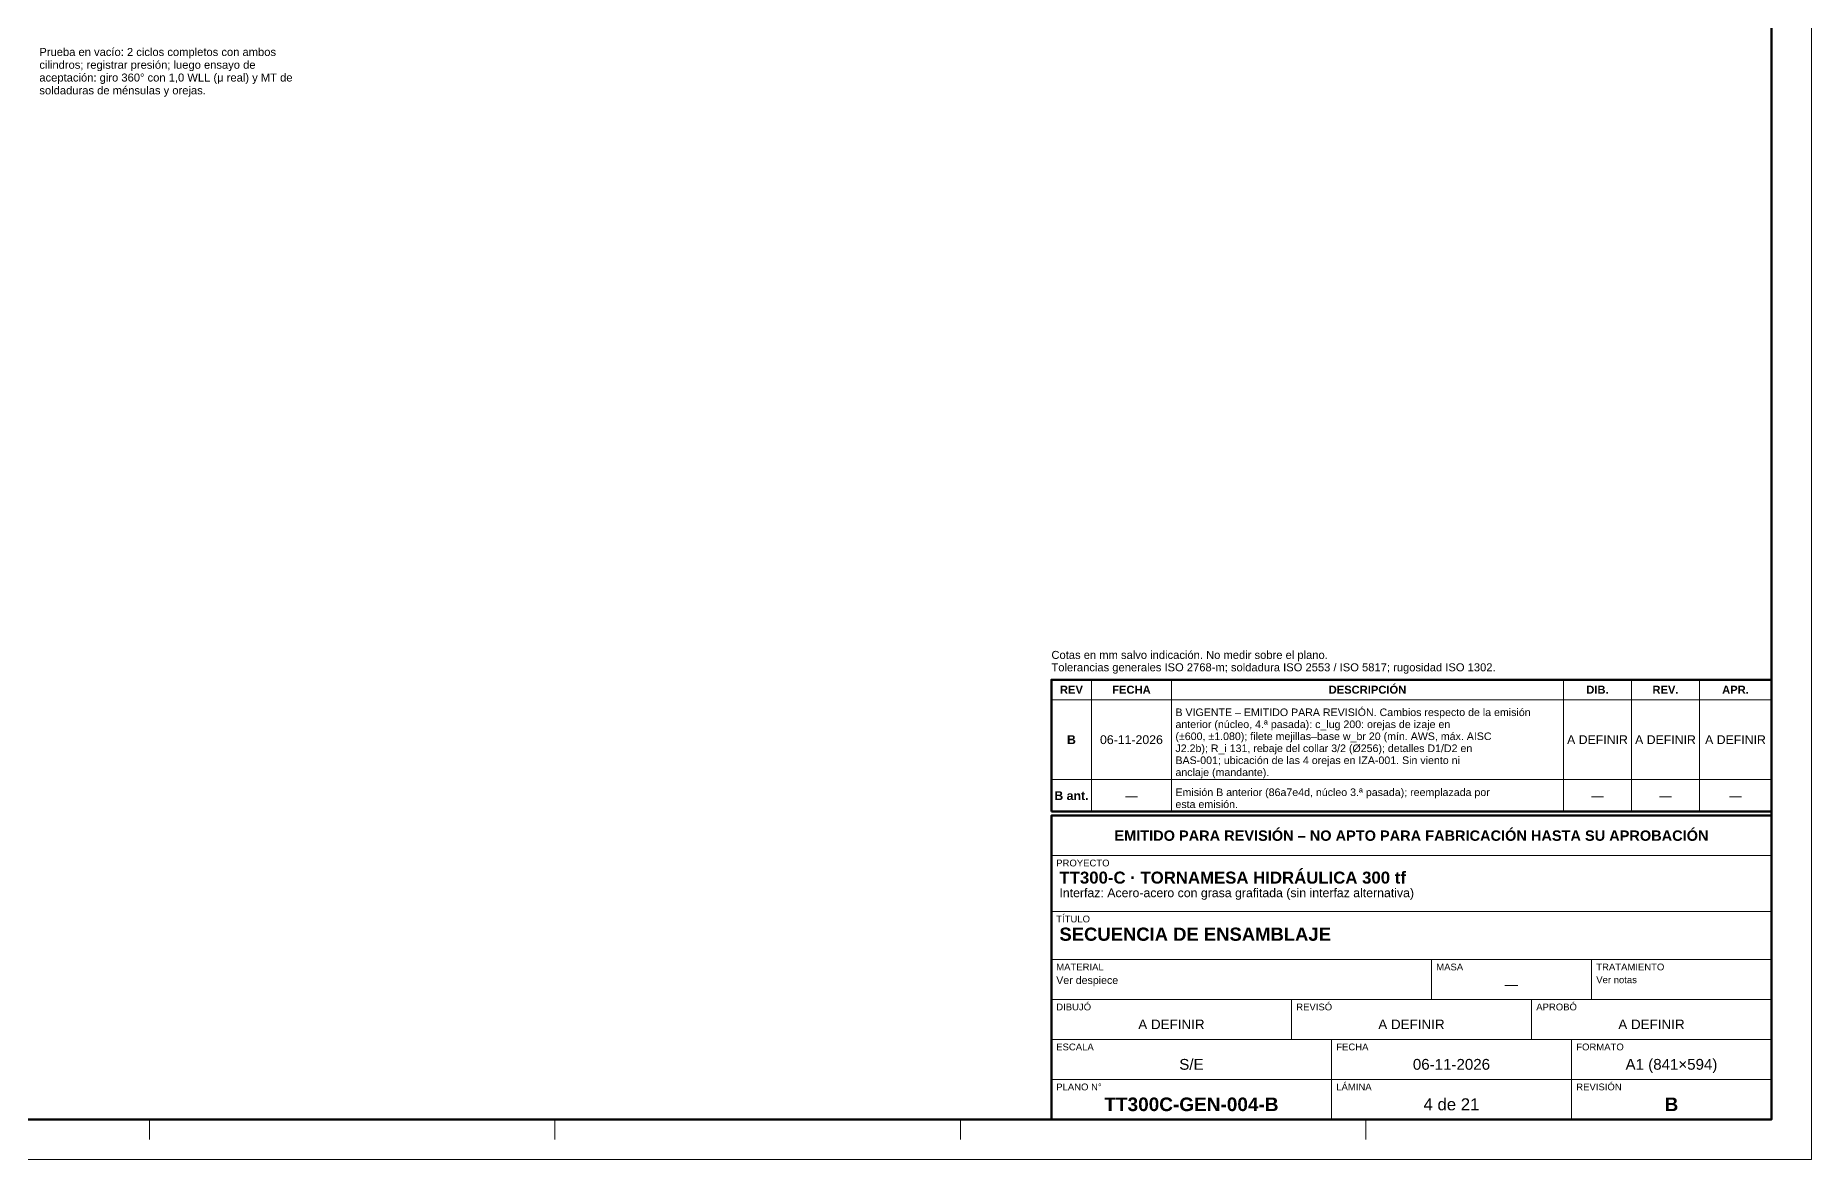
# Model space of a CAD drawing. Header units: millimetres. Extents: x 0 to 841, y 0 to 594.
# Drawn here: x 397 to 841, y 0 to 281.1 of the extents above; entities that cross this region are included whole.
import ezdxf
from ezdxf.enums import TextEntityAlignment as Align

# ---------------------------------------------------------------- set-up
doc = ezdxf.new("R2010")
doc.units = ezdxf.units.MM
for name, color, linetype, lineweight in [('FINA', 7, 'CONTINUOUS', 18), ('MARCO', 7, 'CONTINUOUS', 70), ('TXT', 7, 'CONTINUOUS', 25)]:
    doc.layers.add(name, color=color, linetype=linetype, lineweight=lineweight)
doc.styles.add('STD', font='LiberationSans-Regular.ttf')
doc.styles.add('STDB', font='LiberationSans-Bold.ttf')

msp = doc.modelspace()

# ---------------------------------------------------------------- linework, layer by layer
at = {"layer": 'FINA'}
for p, q in [((661, 87), (661, 120)), ((681, 87), (681, 120)), ((779, 87), (779, 120)), ((796, 87), (796, 120)), ((813, 87), (813, 120)), ((651, 115), (831, 115)), ((651, 95), (831, 95)), ((651, 87), (831, 87)), ((651, 86), (831, 86)), ((651, 76), (831, 76)), ((651, 62), (831, 62)), ((651, 50), (831, 50)), ((746, 40), (746, 50)), ((786, 40), (786, 50)), ((651, 40), (831, 40)), ((711, 30), (711, 40)), ((771, 30), (771, 40)), ((651, 30), (831, 30)), ((721, 20), (721, 30)), ((781, 20), (781, 30)), ((651, 20), (831, 20)), ((721, 10), (721, 20)), ((781, 10), (781, 20)), ((425.5, 10), (425.5, 5)), ((526.88, 10), (526.88, 5)), ((628.25, 10), (628.25, 5)), ((729.62, 10), (729.62, 5))]:
    msp.add_line(p, q, dxfattribs=at)
msp.add_lwpolyline([(0, 0), (841, 0), (841, 594), (0, 594)], close=True, dxfattribs=at)
at = {"layer": 'MARCO'}
for points in [[(20, 10), (831, 10), (831, 584), (20, 584)], [(651, 87), (831, 87), (831, 120), (651, 120)], [(651, 10), (831, 10), (831, 86), (651, 86)]]:
    msp.add_lwpolyline(points, close=True, dxfattribs=at)

# ---------------------------------------------------------------- texts
at = {"layer": 'TXT'}
for s, height, style, p in [('Prueba en vacío: 2 ciclos completos con ambos', 2, 'STD', (398, 278)), ('cilindros; registrar presión; luego ensayo de', 2, 'STD', (398, 274.8)), ('aceptación: giro 360° con 1,0 WLL (μ real) y MT de', 2, 'STD', (398, 271.6)), ('soldaduras de ménsulas y orejas.', 2, 'STD', (398, 268.4)), ('B VIGENTE – EMITIDO PARA REVISIÓN. Cambios respecto de la emisión', 1.9, 'STD', (682, 112.8)), ('anterior (núcleo, 4.ª pasada): c_lug 200: orejas de izaje en', 1.9, 'STD', (682, 109.8)), ('(±600, ±1.080); filete mejillas–base w_br 20 (mín. AWS, máx. AISC', 1.9, 'STD', (682, 106.8)), ('J2.2b); R_i 131, rebaje del collar 3/2 (Ø256); detalles D1/D2 en', 1.9, 'STD', (682, 103.8)), ('anclaje (mandante).', 1.9, 'STD', (682, 97.8)), ('BAS-001; ubicación de las 4 orejas en IZA-001. Sin viento ni', 1.9, 'STD', (682, 100.8)), ('esta emisión.', 1.9, 'STD', (682, 89.8)), ('Emisión B anterior (86a7e4d, núcleo 3.ª pasada); reemplazada por', 1.9, 'STD', (682, 92.8)), ('PROYECTO', 1.7, 'STD', (652.2, 75)), ('TT300-C · TORNAMESA HIDRÁULICA 300 tf', 3, 'STDB', (653, 72)), ('Interfaz: Acero-acero con grasa grafitada (sin interfaz alternativa)', 2.2, 'STD', (653, 67.8)), ('TÍTULO', 1.7, 'STD', (652.2, 61)), ('SECUENCIA DE ENSAMBLAJE', 3.3, 'STDB', (653, 58)), ('MATERIAL', 1.7, 'STD', (652.2, 49)), ('MASA', 1.7, 'STD', (747.2, 49)), ('TRATAMIENTO', 1.7, 'STD', (787.2, 49)), ('Ver despiece', 1.9, 'STD', (652.2, 45.8)), ('Ver notas', 1.7, 'STD', (787.2, 45.8)), ('DIBUJÓ', 1.7, 'STD', (652.2, 39)), ('REVISÓ', 1.7, 'STD', (712.2, 39)), ('APROBÓ', 1.7, 'STD', (772.2, 39)), ('ESCALA', 1.7, 'STD', (652.2, 29)), ('FECHA', 1.7, 'STD', (722.2, 29)), ('FORMATO', 1.7, 'STD', (782.2, 29)), ('PLANO N°', 1.7, 'STD', (652.2, 19)), ('LÁMINA', 1.7, 'STD', (722.2, 19)), ('REVISIÓN', 1.7, 'STD', (782.2, 19))]:
    msp.add_text(s, height=height, dxfattribs=dict(at, style=style)).set_placement(p, align=Align.TOP_LEFT)
at = {"layer": 'TXT', "style": 'STD'}
for s, p in [('Cotas en mm salvo indicación. No medir sobre el plano.', (651, 124.6)), ('Tolerancias generales ISO 2768-m; soldadura ISO 2553 / ISO 5817; rugosidad ISO 1302.', (651, 121.5))]:
    msp.add_text(s, height=2, dxfattribs=at).set_placement(p, align=Align.BOTTOM_LEFT)
at = {"layer": 'TXT'}
for s, height, style, p in [('REV', 2, 'STDB', (656, 117.5)), ('FECHA', 2, 'STDB', (671, 117.5)), ('DESCRIPCIÓN', 2, 'STDB', (730, 117.5)), ('DIB.', 2, 'STDB', (787.5, 117.5)), ('REV.', 2, 'STDB', (804.5, 117.5)), ('APR.', 2, 'STDB', (822, 117.5)), ('B', 2.2, 'STDB', (656, 105)), ('06-11-2026', 2.2, 'STD', (671, 105)), ('A DEFINIR', 2.2, 'STD', (787.5, 105)), ('A DEFINIR', 2.2, 'STD', (804.5, 105)), ('A DEFINIR', 2.2, 'STD', (822, 105)), ('B ant.', 2.2, 'STDB', (656, 91)), ('—', 2.2, 'STD', (671, 91)), ('—', 2.2, 'STD', (787.5, 91)), ('—', 2.2, 'STD', (804.5, 91)), ('—', 2.2, 'STD', (822, 91)), ('EMITIDO PARA REVISIÓN – NO APTO PARA FABRICACIÓN HASTA SU APROBACIÓN', 2.6, 'STDB', (741, 81)), ('—', 2.4, 'STD', (766, 43.8)), ('A DEFINIR', 2.4, 'STD', (681, 33.8)), ('A DEFINIR', 2.4, 'STD', (741, 33.8)), ('A DEFINIR', 2.4, 'STD', (801, 33.8)), ('S/E', 2.7, 'STD', (686, 23.8)), ('06-11-2026', 2.7, 'STD', (751, 23.8)), ('A1 (841×594)', 2.7, 'STD', (806, 23.8)), ('TT300C-GEN-004-B', 3.4, 'STDB', (686, 13.8)), ('4 de 21', 3, 'STD', (751, 13.8)), ('B', 3.4, 'STDB', (806, 13.8))]:
    msp.add_text(s, height=height, dxfattribs=dict(at, style=style)).set_placement(p, align=Align.MIDDLE_CENTER)

doc.saveas('drawing.dxf')
